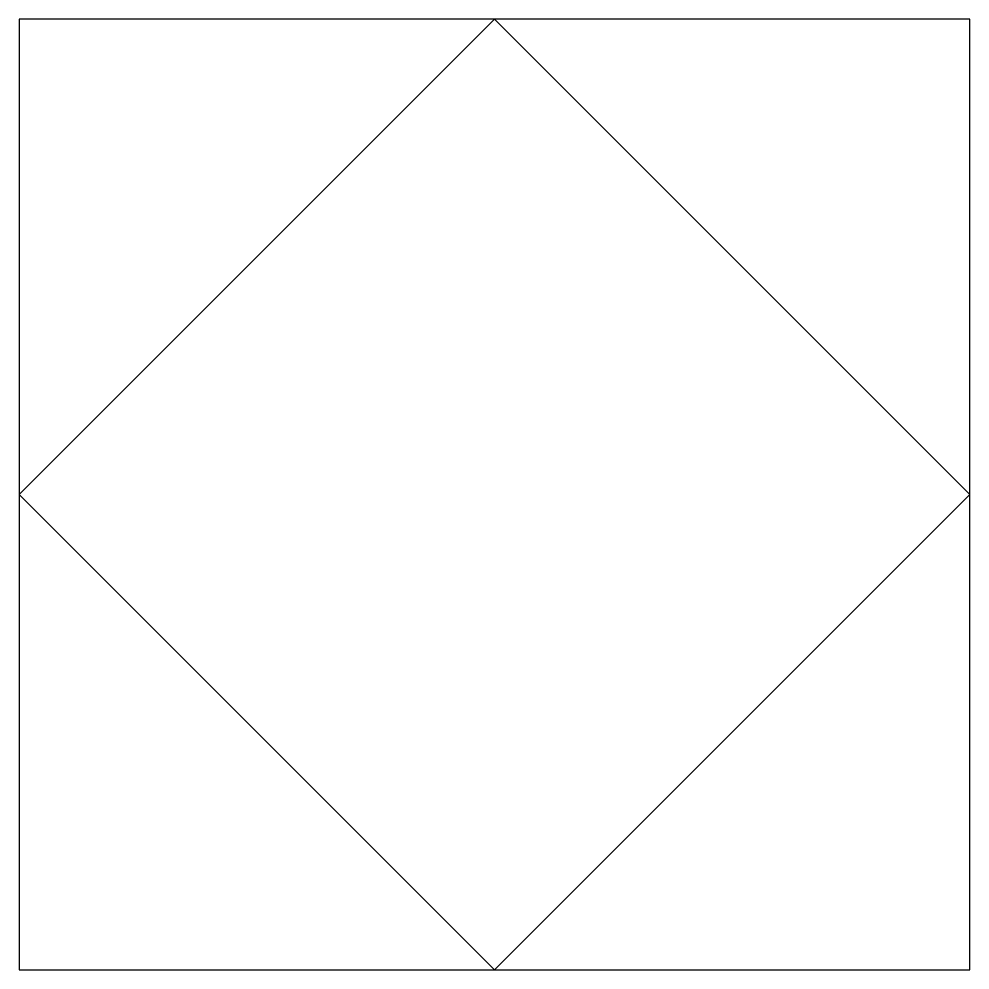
# Model space of a CAD drawing. Header units: millimetres. Extents: x -5 to 5, y -5 to 5.
import ezdxf

# ---------------------------------------------------------------- set-up
doc = ezdxf.new("R2010")
doc.units = ezdxf.units.MM

msp = doc.modelspace()

# ---------------------------------------------------------------- linework, layer by layer
at = {"color": 0, "linetype": 'Continuous', "lineweight": -2}
for points in [[(-5, -5), (5, -5), (5, 5), (-5, 5)], [(0, -5), (5, 0), (0, 5), (-5, 0)]]:
    msp.add_lwpolyline(points, close=True, dxfattribs=at)

doc.saveas('drawing.dxf')
